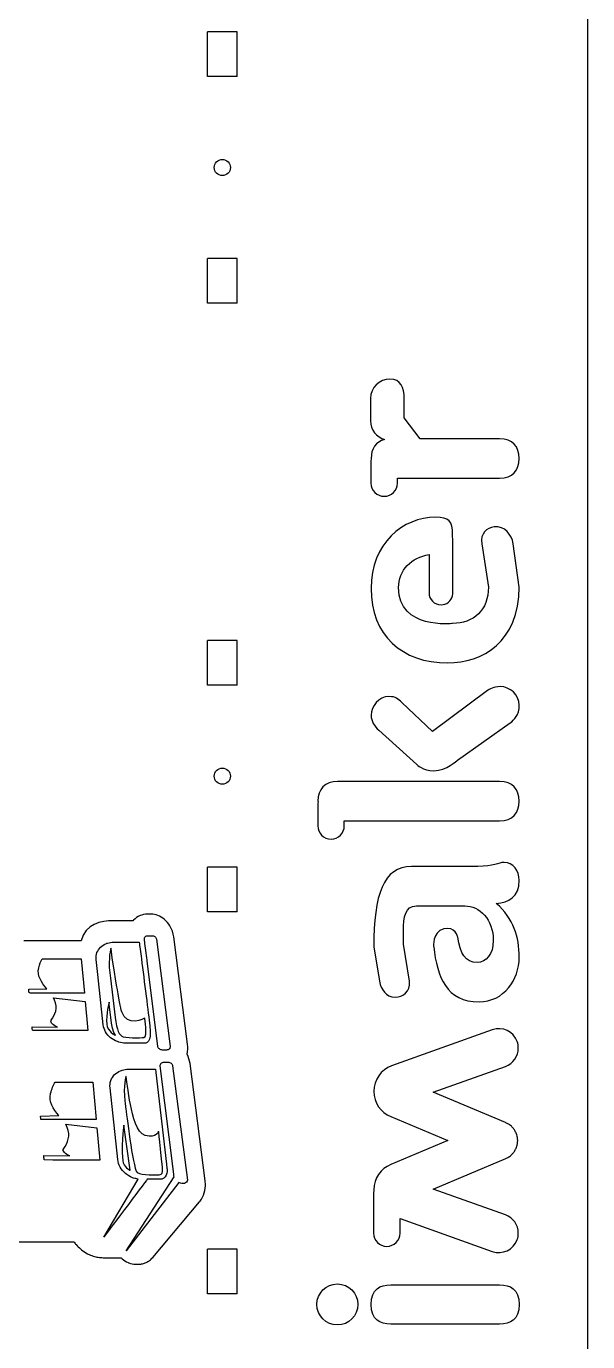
# Model space of a CAD drawing. Header units: millimetres. Extents: x -1172 to -29, y -862 to -38.
# Drawn here: x -135.5 to -36.5, y -496.1 to -264.1 of the extents above; entities that cross this region are included whole.
import ezdxf

# ---------------------------------------------------------------- set-up
doc = ezdxf.new("R2010")
doc.units = ezdxf.units.MM
doc.layers.add('CUTS', color=1, linetype='Continuous', true_color=0xff0000)
doc.layers.add('Text', color=5, linetype='Continuous', lineweight=0, true_color=0x0000ff)

msp = doc.modelspace()

# ---------------------------------------------------------------- linework, layer by layer
at = {"layer": 'CUTS', "color": 1, "lineweight": 25, "true_color": 0xff0000}
for p, q in [((-36.5, -826.16), (-36.5, -73.8)), ((-98.31, -265.05), (-103.51, -265.05)), ((-103.51, -272.93), (-103.51, -265.05)), ((-98.31, -272.93), (-98.31, -265.05)), ((-98.31, -272.93), (-103.51, -272.93)), ((-98.31, -305.05), (-103.51, -305.05)), ((-103.51, -312.93), (-103.51, -305.05)), ((-98.31, -312.93), (-98.31, -305.05)), ((-98.31, -312.93), (-103.51, -312.93)), ((-98.31, -372.39), (-103.51, -372.39)), ((-103.51, -380.27), (-103.51, -372.39)), ((-98.31, -380.27), (-98.31, -372.39)), ((-98.31, -380.27), (-103.51, -380.27)), ((-98.31, -412.39), (-103.51, -412.39)), ((-103.51, -420.27), (-103.51, -412.39)), ((-98.31, -420.27), (-98.31, -412.39)), ((-98.31, -420.27), (-103.51, -420.27)), ((-98.31, -479.73), (-103.51, -479.73)), ((-103.51, -487.61), (-103.51, -479.73)), ((-98.31, -487.61), (-98.31, -479.73)), ((-98.31, -487.61), (-103.51, -487.61))]:
    msp.add_line(p, q, dxfattribs=at)
for points in [[(-74.79, -329.72), (-74.79, -333.68)], [(-52.04, -336.82), (-66.05, -336.82), (-68.83, -333.14), (-68.83, -329.72)], [(-74.72, -340.91), (-74.72, -344.63)], [(-70.04, -344.63), (-70.04, -343.77), (-52.04, -343.77)], [(-60.32, -354.19), (-60.32, -353.71)], [(-60.26, -364.01), (-60.26, -354.68)], [(-64.47, -357.25), (-64.47, -364.01)], [(-55.18, -355.34), (-54.01, -362.97), (-53.99, -362.98)], [(-48.57, -362.98), (-49.63, -355.34)], [(-60.33, -364.53), (-60.32, -364.53), (-60.32, -364.49), (-60.32, -364.49)], [(-54.18, -381.25), (-63.88, -388.48), (-69.26, -383.34)], [(-59.46, -393.52), (-50.19, -386.95)], [(-73.35, -388.24), (-66.64, -394.27)], [(-52.04, -397.27), (-80.58, -397.27)], [(-84.09, -401.36), (-84.09, -405.08)], [(-79.41, -405.08), (-79.41, -404.21), (-52.04, -404.21)], [(-55.89, -412.25), (-67.55, -412.25)], [(-66.69, -419.2), (-58.18, -419.2)], [(-67.93, -432.51), (-68.98, -425.94), (-68.98, -423.57)], [(-74.2, -426.45), (-73.2, -432.51)], [(-53.32, -441.06), (-71.07, -447.41)], [(-53.32, -441.06), (-53.32, -441.06)], [(-50.94, -457.44), (-50.98, -457.43), (-50.98, -457.43), (-63.72, -452.07), (-51.01, -447.53)], [(-71.19, -456.38), (-61.13, -460.6), (-71.19, -464.83)], [(-51.01, -473.68), (-63.72, -469.14), (-50.94, -463.77)], [(-74.26, -470.02), (-74.26, -476.91)], [(-69.58, -476.91), (-69.58, -474.34), (-53.32, -480.15)], [(-71.21, -486.03), (-52.04, -486.03)], [(-52.04, -492.97), (-71.21, -492.97), (-71.21, -492.97)]]:
    msp.add_lwpolyline(points, dxfattribs=at)
for points in [[(-102.34, -288.99), (-102.34, -288.2), (-101.7, -287.57), (-100.91, -287.57)], [(-100.91, -287.57), (-100.13, -287.57), (-99.49, -288.2), (-99.49, -288.99)], [(-100.91, -290.41), (-101.7, -290.41), (-102.34, -289.78), (-102.34, -288.99)], [(-99.49, -288.99), (-99.49, -289.78), (-100.13, -290.41), (-100.91, -290.41)], [(-71.36, -326.29), (-73.25, -326.29), (-74.79, -327.82), (-74.79, -329.72)], [(-68.83, -329.72), (-68.83, -327.82), (-69.46, -326.29), (-71.36, -326.29)], [(-74.79, -333.68), (-74.79, -335.24), (-73.73, -336.55), (-72.3, -336.96)], [(-72.3, -336.96), (-73.86, -337.35), (-74.68, -338.57), (-74.68, -340.3)], [(-48.57, -340.3), (-48.57, -338.2), (-49.76, -336.82), (-52.04, -336.82)], [(-74.67, -340.44), (-74.7, -340.59), (-74.72, -340.75), (-74.72, -340.91)], [(-74.68, -340.3), (-74.68, -340.35), (-74.67, -340.39), (-74.67, -340.44)], [(-52.04, -343.77), (-49.76, -343.77), (-48.57, -342.39), (-48.57, -340.3)], [(-74.72, -344.63), (-74.72, -345.92), (-73.67, -346.97), (-72.38, -346.97)], [(-72.38, -346.97), (-71.09, -346.97), (-70.04, -345.92), (-70.04, -344.63)], [(-63.31, -350.67), (-69.02, -350.67), (-74.68, -355.23), (-74.68, -363.22)], [(-60.32, -353.71), (-60.32, -351.38), (-60.94, -350.67), (-63.31, -350.67)], [(-53, -352.37), (-54.29, -352.5), (-55.45, -353.49), (-55.18, -355.34)], [(-49.63, -355.34), (-49.92, -353.71), (-51.12, -352.17), (-53, -352.37)], [(-60.26, -354.68), (-60.26, -354.51), (-60.28, -354.35), (-60.32, -354.19)], [(-69.83, -363.08), (-69.83, -360.04), (-67.58, -357.69), (-64.47, -357.25)], [(-74.68, -363.22), (-74.68, -371.45), (-69.26, -376.35), (-61.17, -376.35)], [(-60.32, -369.4), (-60.32, -369.4), (-69.83, -370.53), (-69.83, -363.08)], [(-64.47, -364.01), (-64.47, -365.17), (-63.53, -366.11), (-62.36, -366.11)], [(-61.17, -376.35), (-55.13, -376.35), (-48.57, -372.69), (-48.57, -362.98)], [(-53.99, -362.98), (-53.99, -367.03), (-56.65, -369.4), (-60.32, -369.4)], [(-60.32, -364.49), (-60.28, -364.33), (-60.26, -364.17), (-60.26, -364.01)], [(-62.36, -366.11), (-61.38, -366.11), (-60.56, -365.44), (-60.33, -364.53)], [(-71.54, -382.29), (-73.3, -382.29), (-74.68, -384.01), (-74.68, -385.57)], [(-69.26, -383.34), (-69.92, -382.72), (-70.3, -382.29), (-71.54, -382.29)], [(-51.95, -380.53), (-53.09, -380.53), (-53.85, -381.01), (-54.18, -381.25)], [(-48.57, -383.82), (-48.57, -381.96), (-50.19, -380.53), (-51.95, -380.53)], [(-50.19, -386.95), (-49.43, -386.43), (-48.57, -385.53), (-48.57, -383.82)], [(-74.68, -385.57), (-74.68, -386.62), (-74.11, -387.53), (-73.35, -388.24)], [(-66.64, -394.27), (-66.64, -394.27), (-65.62, -395.38), (-63.6, -395.38)], [(-63.6, -395.38), (-61.49, -395.38), (-59.46, -393.52), (-59.46, -393.52)], [(-102.34, -396.33), (-102.34, -395.54), (-101.7, -394.91), (-100.91, -394.91)], [(-100.91, -397.75), (-101.7, -397.75), (-102.34, -397.12), (-102.34, -396.33)], [(-100.91, -394.91), (-100.13, -394.91), (-99.49, -395.54), (-99.49, -396.33)], [(-99.49, -396.33), (-99.49, -397.12), (-100.13, -397.75), (-100.91, -397.75)], [(-80.58, -397.27), (-82.86, -397.27), (-84.05, -398.65), (-84.05, -400.74)], [(-48.57, -400.74), (-48.57, -398.65), (-49.76, -397.27), (-52.04, -397.27)], [(-84.04, -400.88), (-84.07, -401.04), (-84.09, -401.2), (-84.09, -401.36)], [(-84.05, -400.74), (-84.05, -400.79), (-84.04, -400.83), (-84.04, -400.88)], [(-52.04, -404.21), (-49.76, -404.21), (-48.57, -402.83), (-48.57, -400.74)], [(-84.09, -405.08), (-84.09, -406.37), (-83.04, -407.42), (-81.75, -407.42)], [(-81.75, -407.42), (-80.45, -407.42), (-79.41, -406.37), (-79.41, -405.08)], [(-67.55, -412.25), (-72.54, -412.25), (-74.2, -417.29), (-74.2, -426.45)], [(-51.23, -411.54), (-52.33, -411.54), (-52.99, -412.25), (-55.89, -412.25)], [(-48.57, -414.68), (-48.57, -413.01), (-49.66, -411.54), (-51.23, -411.54)], [(-52.61, -418.77), (-50.47, -418.67), (-48.57, -417.67), (-48.57, -414.68)], [(-68.98, -423.57), (-68.98, -421.24), (-68.69, -419.2), (-66.69, -419.2)], [(-58.18, -419.2), (-55.61, -419.2), (-53.14, -421.53), (-53.14, -425.33)], [(-48.57, -428.28), (-48.57, -424.62), (-49.62, -421.48), (-52.61, -418.77)], [(-61.89, -423.27), (-63.97, -423.83), (-63.65, -426.42), (-63.65, -426.42)], [(-59.41, -424.71), (-59.41, -424.71), (-59.81, -422.71), (-61.89, -423.27)], [(-63.65, -426.42), (-63.03, -431.75), (-61.41, -436.13), (-55.66, -436.13)], [(-55.99, -429.18), (-58.08, -429.18), (-58.99, -427.61), (-59.41, -424.71)], [(-53.14, -425.33), (-53.14, -427.71), (-54.42, -429.18), (-55.99, -429.18)], [(-55.66, -436.13), (-51.28, -436.13), (-48.57, -432.23), (-48.57, -428.28)], [(-73.2, -432.51), (-72.91, -433.95), (-72.12, -435.28), (-70.43, -435.28)], [(-70.43, -435.28), (-69.14, -435.28), (-67.66, -434.36), (-67.93, -432.51)], [(-48.93, -443.14), (-49.57, -441.35), (-51.53, -440.42), (-53.32, -441.06)], [(-51.01, -447.53), (-49.61, -447.02), (-48.73, -445.7), (-48.73, -444.29)], [(-48.73, -444.29), (-48.73, -443.91), (-48.8, -443.52), (-48.93, -443.14)], [(-71.07, -447.41), (-72.94, -448.08), (-74.2, -449.89), (-74.2, -451.91)], [(-74.2, -451.91), (-74.2, -451.92), (-74.2, -451.92), (-74.2, -451.93)], [(-74.2, -451.93), (-74.2, -453.9), (-72.99, -455.68), (-71.19, -456.38)], [(-50.43, -457.71), (-50.59, -457.61), (-50.76, -457.52), (-50.94, -457.44)], [(-50.3, -457.8), (-50.35, -457.77), (-50.39, -457.74), (-50.43, -457.71)], [(-49.95, -458.08), (-50.06, -457.98), (-50.18, -457.89), (-50.3, -457.8)], [(-49.81, -458.22), (-49.86, -458.17), (-49.91, -458.13), (-49.95, -458.08)], [(-49.51, -458.58), (-49.6, -458.45), (-49.7, -458.33), (-49.81, -458.22)], [(-49.43, -458.69), (-49.45, -458.65), (-49.48, -458.62), (-49.51, -458.58)], [(-49.14, -459.23), (-49.22, -459.04), (-49.31, -458.86), (-49.43, -458.69)], [(-49.11, -459.27), (-49.12, -459.26), (-49.13, -459.24), (-49.14, -459.23)], [(-49.08, -459.38), (-49.09, -459.34), (-49.1, -459.31), (-49.11, -459.27)], [(-48.94, -459.82), (-48.98, -459.67), (-49.02, -459.52), (-49.08, -459.38)], [(-49.08, -461.83), (-49.02, -461.68), (-48.98, -461.53), (-48.94, -461.38)], [(-48.9, -460.01), (-48.91, -459.95), (-48.93, -459.89), (-48.94, -459.82)], [(-48.94, -461.38), (-48.93, -461.32), (-48.91, -461.26), (-48.9, -461.2)], [(-48.84, -460.59), (-48.84, -460.39), (-48.87, -460.2), (-48.9, -460.01)], [(-48.9, -461.2), (-48.87, -461), (-48.84, -460.81), (-48.84, -460.61)], [(-48.84, -460.6), (-48.84, -460.6), (-48.84, -460.59), (-48.84, -460.59)], [(-48.84, -460.61), (-48.84, -460.61), (-48.84, -460.61), (-48.84, -460.6)], [(-50.94, -463.77), (-50.76, -463.69), (-50.59, -463.59), (-50.43, -463.49)], [(-50.43, -463.49), (-50.39, -463.46), (-50.35, -463.44), (-50.31, -463.41)], [(-50.31, -463.41), (-50.18, -463.32), (-50.06, -463.22), (-49.95, -463.12)], [(-49.95, -463.12), (-49.9, -463.08), (-49.86, -463.03), (-49.82, -462.99)], [(-49.82, -462.99), (-49.71, -462.87), (-49.6, -462.75), (-49.51, -462.62)], [(-49.51, -462.62), (-49.48, -462.59), (-49.45, -462.55), (-49.43, -462.51)], [(-49.43, -462.51), (-49.31, -462.34), (-49.22, -462.16), (-49.14, -461.98)], [(-49.14, -461.98), (-49.13, -461.96), (-49.12, -461.95), (-49.11, -461.93)], [(-49.11, -461.93), (-49.1, -461.9), (-49.09, -461.86), (-49.08, -461.83)], [(-71.19, -464.83), (-72.99, -465.53), (-74.19, -467.29), (-74.2, -469.27)], [(-74.19, -469.47), (-74.23, -469.65), (-74.26, -469.83), (-74.26, -470.02)], [(-74.2, -469.27), (-74.2, -469.28), (-74.2, -469.28), (-74.2, -469.29)], [(-74.2, -469.29), (-74.2, -469.35), (-74.19, -469.41), (-74.19, -469.47)], [(-48.73, -476.91), (-48.73, -475.5), (-49.61, -474.18), (-51.01, -473.68)], [(-74.26, -476.91), (-74.26, -478.21), (-73.21, -479.25), (-71.92, -479.25)], [(-71.92, -479.25), (-70.62, -479.25), (-69.58, -478.21), (-69.58, -476.91)], [(-48.93, -478.07), (-48.8, -477.69), (-48.73, -477.3), (-48.73, -476.91)], [(-53.32, -480.15), (-51.54, -480.78), (-49.57, -479.85), (-48.93, -478.07)], [(-84.24, -489.5), (-84.24, -487.5), (-82.62, -485.89), (-80.62, -485.89)], [(-80.62, -485.89), (-78.63, -485.89), (-77.01, -487.5), (-77.01, -489.5)], [(-74.68, -489.5), (-74.68, -486.79), (-73.06, -486.03), (-71.21, -486.03)], [(-52.04, -486.03), (-50.19, -486.03), (-48.57, -486.79), (-48.57, -489.5)], [(-80.62, -493.12), (-82.62, -493.12), (-84.24, -491.5), (-84.24, -489.5)], [(-77.01, -489.5), (-77.01, -491.5), (-78.63, -493.12), (-80.62, -493.12)], [(-71.21, -492.97), (-73.06, -492.97), (-74.68, -492.21), (-74.68, -489.5)], [(-48.57, -489.5), (-48.57, -492.21), (-50.19, -492.97), (-52.04, -492.97)]]:
    msp.add_open_spline(points, degree=3, dxfattribs=at)
at = {"layer": 'Text', "color": 5, "lineweight": 25, "true_color": 0x0000ff}
for points in [[(-116.66, -421.82), (-120.2, -421.82)], [(-113.5, -420.68), (-114.16, -420.68)], [(-113.99, -424.46), (-113.33, -424.46)], [(-125.78, -425.36), (-135.89, -425.36)], [(-120.03, -425.6), (-115.57, -425.6)], [(-112.29, -443.99), (-114.16, -428.91), (-114.19, -428.7), (-114.23, -428.39), (-114.39, -427.05), (-114.55, -425.82), (-114.64, -425.05), (-114.64, -425.05)], [(-112.54, -425.05), (-110.11, -443.99)], [(-107.05, -443.61), (-109.49, -424.68)], [(-132.68, -428.54), (-125.78, -428.54), (-125.22, -434.59), (-125.22, -434.59)], [(-121.91, -440.19), (-122.87, -431.32), (-123.15, -428.64)], [(-120.76, -431), (-120.7, -431.49), (-120.65, -431.94), (-120.65, -431.95), (-119.94, -437.9)], [(-135.05, -433.91), (-131.88, -433.84)], [(-125.22, -434.59), (-134.73, -434.59)], [(-130.49, -435.82), (-130.66, -435.44), (-125.09, -436.07), (-124.61, -441.17), (-134.15, -441.17)], [(-134.45, -440.56), (-129.98, -440.58)], [(-114.47, -443.4), (-118.01, -443.4)], [(-110.77, -444.63), (-111.46, -444.63)], [(-109.49, -466.5), (-111.86, -447.41)], [(-111.19, -446.76), (-110.5, -446.76), (-110.5, -446.76)], [(-109.67, -447.41), (-107.08, -467.57)], [(-103.94, -467.68), (-106.61, -447.02)], [(-117.47, -448.01), (-112.7, -448.01), (-112.64, -448.58), (-110.76, -464.77), (-110.67, -465.54)], [(-130.38, -450.29), (-123.76, -450.29), (-123.16, -456.86), (-123.16, -456.86)], [(-119.36, -463.91), (-120.71, -451.31)], [(-118.09, -453.57), (-118.03, -454.06), (-117.97, -454.59), (-117.97, -454.6)], [(-132.95, -456.27), (-129.74, -456.2)], [(-123.16, -456.86), (-132.89, -456.86)], [(-128.28, -458.29), (-128.53, -457.72), (-123.02, -458.37), (-122.49, -464.03), (-130.8, -464.03), (-132.33, -463.98)], [(-117.18, -465.83), (-118.25, -457.89)], [(-132.39, -463.25), (-127.82, -463.28)], [(-121.81, -477.61), (-115.76, -467.39), (-115.76, -467.39)], [(-108.56, -468.01), (-117.86, -480.02), (-109.43, -466.97)], [(-111.6, -467.42), (-114.14, -467.42)], [(-113.19, -481.21), (-104.93, -471.38)], [(-137.1, -478.43), (-127.1, -478.43)], [(-121.91, -481.25), (-118.78, -481.25)], [(-116.24, -482.39), (-115.64, -482.39)]]:
    msp.add_lwpolyline(points, dxfattribs=at)
for points in [[(-120.2, -421.82), (-122.23, -421.8), (-125.08, -422.39), (-125.78, -425.36)], [(-116.56, -421.72), (-116.59, -421.75), (-116.62, -421.79), (-116.66, -421.82)], [(-115.41, -420.93), (-115.85, -421.11), (-116.23, -421.38), (-116.56, -421.72)], [(-114.16, -420.68), (-114.59, -420.68), (-115, -420.76), (-115.41, -420.93)], [(-112.28, -420.9), (-112.68, -420.75), (-113.09, -420.68), (-113.5, -420.68)], [(-111.14, -421.57), (-111.49, -421.28), (-111.87, -421.06), (-112.28, -420.9)], [(-110.15, -422.75), (-110.42, -422.29), (-110.76, -421.89), (-111.14, -421.57)], [(-114.48, -424.63), (-114.42, -424.58), (-114.35, -424.54), (-114.27, -424.51)], [(-114.27, -424.51), (-114.19, -424.47), (-114.1, -424.46), (-113.99, -424.46)], [(-113.33, -424.46), (-113.23, -424.46), (-113.14, -424.47), (-113.05, -424.51)], [(-113.05, -424.51), (-112.96, -424.54), (-112.87, -424.58), (-112.8, -424.63)], [(-109.49, -424.68), (-109.57, -424), (-109.8, -423.34), (-110.15, -422.75)], [(-123.01, -427.45), (-122.87, -427.09), (-122.65, -426.76), (-122.37, -426.49)], [(-122.37, -426.49), (-122.09, -426.21), (-121.74, -425.99), (-121.34, -425.84)], [(-121.34, -425.84), (-121.28, -425.82), (-121.22, -425.8), (-121.16, -425.78)], [(-121.16, -425.78), (-120.81, -425.67), (-120.43, -425.6), (-120.03, -425.6)], [(-120.56, -426.66), (-120.56, -426.66), (-121.07, -428.37), (-120.76, -431)], [(-119.55, -433.21), (-120.11, -430.13), (-120.56, -426.66), (-120.56, -426.66)], [(-115.57, -425.6), (-115.48, -426.27), (-115.35, -427.31), (-115.19, -428.54)], [(-114.64, -425.05), (-114.65, -424.97), (-114.64, -424.89), (-114.61, -424.82)], [(-114.61, -424.82), (-114.59, -424.75), (-114.54, -424.69), (-114.48, -424.63)], [(-112.8, -424.63), (-112.73, -424.69), (-112.67, -424.75), (-112.62, -424.82)], [(-112.62, -424.82), (-112.58, -424.89), (-112.55, -424.97), (-112.54, -425.05)], [(-133.28, -430.13), (-133.12, -429.5), (-132.9, -428.98), (-132.68, -428.54)], [(-123.15, -428.64), (-123.2, -428.21), (-123.14, -427.81), (-123.01, -427.45)], [(-115.19, -428.54), (-114.68, -432.43), (-113.94, -438.23), (-113.7, -440.32)], [(-131.88, -433.84), (-132.79, -432.7), (-133.64, -431.54), (-133.28, -430.13)], [(-118.65, -437.87), (-118.82, -437.3), (-119.17, -435.3), (-119.55, -433.21)], [(-134.99, -434.54), (-135.01, -434.32), (-135.03, -434.11), (-135.05, -433.91)], [(-134.86, -434.55), (-134.86, -434.55), (-134.91, -434.55), (-134.99, -434.54)], [(-134.73, -434.59), (-134.81, -434.56), (-134.86, -434.55), (-134.86, -434.55)], [(-131.06, -439.36), (-130.42, -438.43), (-129.84, -437.18), (-130.49, -435.82)], [(-120.86, -436.17), (-120.86, -436.17), (-121.43, -438.36), (-121.3, -440.05)], [(-119.76, -442.01), (-120.53, -441.21), (-120.84, -436.44), (-120.86, -436.17)], [(-119.94, -437.9), (-119.56, -440.7), (-119.32, -441.68), (-118.65, -442.18)], [(-114.6, -439.01), (-114.6, -439.01), (-117.79, -440.73), (-118.65, -437.87)], [(-134.39, -441.13), (-134.41, -440.94), (-134.43, -440.75), (-134.45, -440.56)], [(-129.98, -440.58), (-130.57, -440.33), (-131.36, -439.79), (-131.06, -439.36)], [(-121.51, -441.43), (-121.72, -441.05), (-121.87, -440.63), (-121.91, -440.19)], [(-121.3, -440.05), (-121.18, -441.41), (-119.76, -442.01), (-119.76, -442.01)], [(-114.75, -442.41), (-114.03, -442.3), (-114.6, -439.01), (-114.6, -439.01)], [(-113.7, -440.32), (-113.32, -443.57), (-114.49, -443.39), (-114.47, -443.4)], [(-134.15, -441.17), (-134.2, -441.17), (-134.29, -441.16), (-134.39, -441.13)], [(-120.63, -442.45), (-120.99, -442.16), (-121.28, -441.82), (-121.51, -441.43)], [(-119.42, -443.15), (-119.87, -442.98), (-120.28, -442.75), (-120.63, -442.45)], [(-118.65, -442.18), (-118.18, -442.54), (-115.34, -442.5), (-114.75, -442.41)], [(-119.14, -443.24), (-119.24, -443.21), (-119.33, -443.18), (-119.42, -443.15)], [(-118.01, -443.4), (-118.4, -443.4), (-118.78, -443.34), (-119.14, -443.24)], [(-112.2, -444.24), (-112.24, -444.16), (-112.28, -444.08), (-112.29, -443.99)], [(-112.01, -444.44), (-112.09, -444.38), (-112.15, -444.31), (-112.2, -444.24)], [(-111.76, -444.58), (-111.85, -444.55), (-111.94, -444.5), (-112.01, -444.44)], [(-111.46, -444.63), (-111.56, -444.63), (-111.66, -444.61), (-111.76, -444.58)], [(-110.48, -444.58), (-110.57, -444.61), (-110.66, -444.63), (-110.77, -444.63)], [(-110.27, -444.44), (-110.33, -444.5), (-110.4, -444.55), (-110.48, -444.58)], [(-110.14, -444.24), (-110.16, -444.31), (-110.21, -444.38), (-110.27, -444.44)], [(-110.11, -443.99), (-110.1, -444.08), (-110.11, -444.16), (-110.14, -444.24)], [(-107.12, -445.35), (-106.99, -444.79), (-106.97, -444.16), (-107.05, -443.61)], [(-106.61, -447.02), (-106.68, -446.43), (-106.86, -445.86), (-107.12, -445.35)], [(-111.86, -447.41), (-111.87, -447.32), (-111.86, -447.23), (-111.84, -447.16)], [(-111.84, -447.16), (-111.81, -447.08), (-111.76, -447.01), (-111.7, -446.95)], [(-111.7, -446.95), (-111.64, -446.89), (-111.57, -446.85), (-111.48, -446.81)], [(-111.48, -446.81), (-111.4, -446.78), (-111.3, -446.76), (-111.19, -446.76)], [(-110.5, -446.76), (-110.39, -446.76), (-110.3, -446.78), (-110.2, -446.81)], [(-110.2, -446.81), (-110.11, -446.85), (-110.02, -446.89), (-109.95, -446.95)], [(-109.95, -446.95), (-109.87, -447.01), (-109.81, -447.08), (-109.76, -447.16)], [(-109.76, -447.16), (-109.71, -447.23), (-109.68, -447.32), (-109.67, -447.41)], [(-120.71, -451.31), (-120.77, -450.85), (-120.71, -450.42), (-120.57, -450.02)], [(-120.57, -450.02), (-120.43, -449.62), (-120.2, -449.27), (-119.91, -448.97)], [(-119.91, -448.97), (-119.61, -448.68), (-119.25, -448.43), (-118.84, -448.27)], [(-118.84, -448.27), (-118.75, -448.23), (-118.65, -448.2), (-118.55, -448.17)], [(-118.55, -448.17), (-118.22, -448.06), (-117.86, -448.01), (-117.47, -448.01)], [(-117.89, -449.23), (-117.89, -449.23), (-118.4, -450.94), (-118.09, -453.57)], [(-117.1, -454.26), (-117.53, -452.25), (-117.89, -449.23), (-117.89, -449.23)], [(-129.74, -456.2), (-130.69, -455.01), (-131.58, -453.8), (-131.2, -452.32)], [(-131.2, -452.32), (-130.99, -451.48), (-130.69, -450.81), (-130.38, -450.29)], [(-117.97, -454.6), (-117.97, -454.6), (-116.94, -463.68), (-116.1, -466)], [(-114.53, -459.69), (-116, -459.29), (-116.68, -456.26), (-117.1, -454.26)], [(-132.89, -456.86), (-132.89, -456.86), (-132.92, -456.64), (-132.95, -456.27)], [(-128.88, -462), (-128.2, -461.03), (-127.6, -459.71), (-128.28, -458.29)], [(-118.25, -457.89), (-118.25, -457.89), (-118.78, -460.03), (-118.46, -464.15)], [(-112.15, -458.94), (-112.15, -458.94), (-112.44, -460.25), (-114.53, -459.69)], [(-111.44, -465.73), (-111.47, -465), (-112.15, -458.94), (-112.15, -458.94)], [(-132.33, -463.98), (-132.33, -463.98), (-132.35, -463.7), (-132.39, -463.25)], [(-127.82, -463.28), (-128.52, -463.04), (-129.19, -462.45), (-128.88, -462)], [(-118.93, -465.27), (-119.16, -464.85), (-119.31, -464.4), (-119.36, -463.91)], [(-118.01, -466.38), (-118.38, -466.07), (-118.7, -465.69), (-118.93, -465.27)], [(-118.46, -464.15), (-118.38, -465.18), (-117.18, -465.83), (-117.18, -465.83)], [(-116.1, -466), (-115.85, -466.71), (-113.25, -466.7), (-112.05, -466.64)], [(-112.05, -466.64), (-111.41, -466.61), (-111.43, -466.12), (-111.44, -465.73)], [(-110.67, -465.54), (-110.67, -465.54), (-110.46, -467.07), (-111.6, -467.42)], [(-114.14, -467.42), (-114.64, -468.09), (-121.81, -477.65), (-121.81, -477.61)], [(-116.75, -467.14), (-117.21, -466.96), (-117.64, -466.7), (-118.01, -466.38)], [(-116.34, -467.27), (-116.48, -467.23), (-116.61, -467.19), (-116.75, -467.14)], [(-115.76, -467.39), (-115.76, -467.39), (-116.15, -467.32), (-116.34, -467.27)], [(-109.43, -466.97), (-109.43, -466.97), (-109.46, -466.75), (-109.49, -466.5)], [(-107.08, -467.57), (-107.11, -468.15), (-107.89, -468.37), (-108.56, -468.01)], [(-104.09, -469.81), (-103.94, -469.29), (-103.88, -468.74), (-103.9, -468.17)], [(-103.9, -468.17), (-103.9, -468.01), (-103.92, -467.84), (-103.94, -467.68)], [(-104.83, -471.26), (-104.5, -470.84), (-104.25, -470.35), (-104.09, -469.81)], [(-104.93, -471.38), (-104.89, -471.34), (-104.86, -471.3), (-104.83, -471.26)], [(-127.1, -478.43), (-127.02, -478.54), (-126.93, -478.65), (-126.85, -478.75)], [(-126.85, -478.75), (-126.81, -478.79), (-126.73, -478.9), (-126.69, -478.94)], [(-126.69, -478.94), (-126.45, -479.22), (-126.18, -479.49), (-125.93, -479.7)], [(-125.93, -479.7), (-125.86, -479.76), (-125.79, -479.82), (-125.74, -479.87)], [(-125.74, -479.87), (-125.41, -480.13), (-125.06, -480.35), (-124.68, -480.55)], [(-124.68, -480.55), (-124.59, -480.6), (-124.49, -480.65), (-124.37, -480.7)], [(-124.37, -480.7), (-124.08, -480.83), (-123.79, -480.94), (-123.44, -481.03)], [(-123.44, -481.03), (-123.3, -481.07), (-123.17, -481.11), (-123.06, -481.13)], [(-123.06, -481.13), (-122.97, -481.15), (-122.89, -481.17), (-122.82, -481.17)], [(-122.82, -481.17), (-122.49, -481.23), (-122.2, -481.25), (-121.91, -481.25)], [(-118.78, -481.25), (-118.77, -481.26), (-118.76, -481.27), (-118.75, -481.28)], [(-118.75, -481.28), (-118.7, -481.33), (-118.61, -481.42), (-118.56, -481.46)], [(-118.56, -481.46), (-118.26, -481.73), (-117.93, -481.95), (-117.54, -482.12)], [(-117.54, -482.12), (-117.49, -482.14), (-117.45, -482.15), (-117.39, -482.17)], [(-117.39, -482.17), (-117.01, -482.32), (-116.62, -482.39), (-116.24, -482.39)], [(-115.64, -482.39), (-115.42, -482.39), (-115.19, -482.37), (-114.98, -482.32)], [(-114.98, -482.32), (-114.76, -482.27), (-114.55, -482.2), (-114.35, -482.11)], [(-114.35, -482.11), (-114.14, -482.01), (-113.94, -481.89), (-113.74, -481.74)], [(-113.74, -481.74), (-113.54, -481.58), (-113.35, -481.4), (-113.19, -481.21)]]:
    msp.add_open_spline(points, degree=3, dxfattribs=at)

doc.saveas('drawing.dxf')
